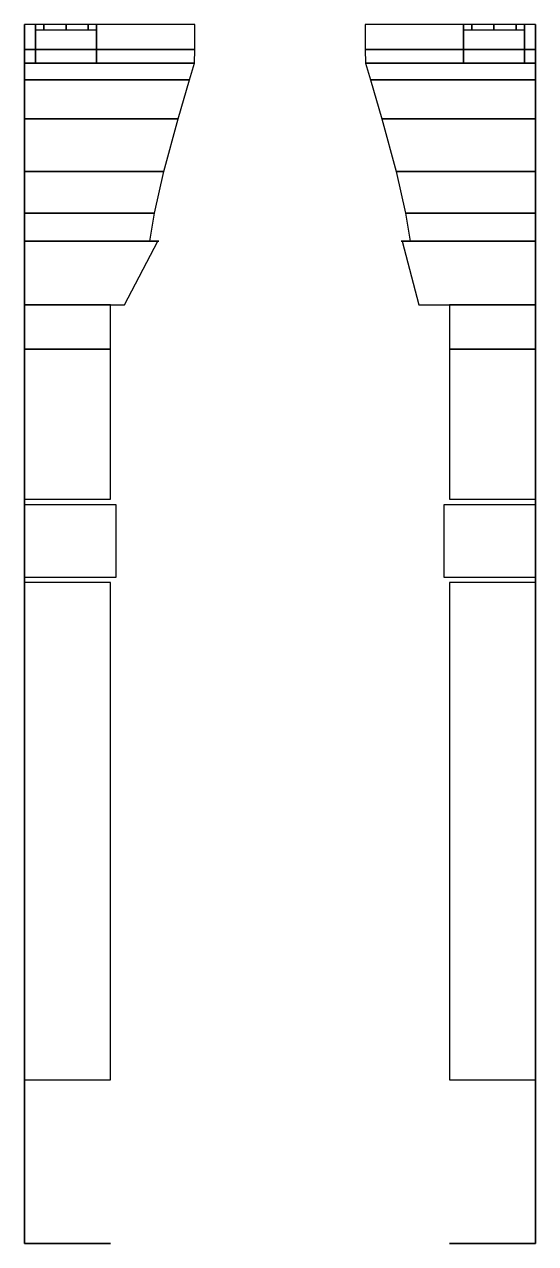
# Model space of a CAD drawing. Extents: x -0.92 to 0.92, y -1.79 to 2.6.
import ezdxf

# ---------------------------------------------------------------- set-up
doc = ezdxf.new("R2010")
doc.units = 0
doc.layers.add('FENDERS', color=6, linetype='CONTINUOUS')

msp = doc.modelspace()

# ---------------------------------------------------------------- linework, layer by layer
at = {"layer": 'FENDERS'}
for points in [[(-0.92, 2.58, 0.88), (-0.92, 2.51, 0.9), (-0.92, 2.51, 0.94), (-0.92, 2.6, 0.92)], [(-0.92, 2.6, 0.92), (-0.92, 2.51, 0.94), (-0.3069, 2.51, 0.94), (-0.3069, 2.6, 0.92)], [(-0.85, 2.6, 1.11), (-0.88, 2.6, 1.03), (-0.88, 2.58, 1.03), (-0.85, 2.58, 1.11)], [(-0.88, 2.6, 1.03), (-0.88, 2.6, 0.92), (-0.88, 2.58, 0.9244), (-0.88, 2.58, 1.03)], [(-0.77, 2.6, 1.14), (-0.85, 2.6, 1.11), (-0.85, 2.58, 1.11), (-0.77, 2.58, 1.14)], [(-0.69, 2.6, 1.11), (-0.77, 2.6, 1.14), (-0.77, 2.58, 1.14), (-0.69, 2.58, 1.11)], [(-0.66, 2.6, 1.03), (-0.69, 2.6, 1.11), (-0.69, 2.58, 1.11), (-0.66, 2.58, 1.03)], [(-0.66, 2.6, 0.92), (-0.66, 2.6, 1.03), (-0.66, 2.58, 1.03), (-0.66, 2.58, 0.9244)], [(0.92, 2.51, 0.94), (0.92, 2.6, 0.92), (0.3069, 2.6, 0.92), (0.3069, 2.51, 0.94)], [(0.69, 2.6, 1.11), (0.66, 2.6, 1.03), (0.66, 2.58, 1.03), (0.69, 2.58, 1.11)], [(0.66, 2.6, 1.03), (0.66, 2.6, 0.92), (0.66, 2.58, 0.9244), (0.66, 2.58, 1.03)], [(0.77, 2.6, 1.14), (0.69, 2.6, 1.11), (0.69, 2.58, 1.11), (0.77, 2.58, 1.14)], [(0.85, 2.6, 1.11), (0.77, 2.6, 1.14), (0.77, 2.58, 1.14), (0.85, 2.58, 1.11)], [(0.88, 2.6, 1.03), (0.85, 2.6, 1.11), (0.85, 2.58, 1.11), (0.88, 2.58, 1.03)], [(0.88, 2.6, 0.92), (0.88, 2.6, 1.03), (0.88, 2.58, 1.03), (0.88, 2.58, 0.9244)], [(0.92, 2.51, 0.9), (0.92, 2.58, 0.88), (0.92, 2.6, 0.92), (0.92, 2.51, 0.94)], [(-0.88, 2.58, 1.015), (-0.88, 2.4863, 0.9447), (-0.88, 2.46, 0.95), (-0.88, 2.58, 1.03)], [(-0.66, 2.4863, 0.9447), (-0.66, 2.58, 1.015), (-0.66, 2.58, 1.03), (-0.66, 2.46, 0.95)], [(0.66, 2.58, 1.015), (0.66, 2.4863, 0.9447), (0.66, 2.46, 0.95), (0.66, 2.58, 1.03)], [(0.88, 2.4863, 0.9447), (0.88, 2.58, 1.015), (0.88, 2.58, 1.03), (0.88, 2.46, 0.95)], [(-0.92, 2.51, 0.9), (-0.92, 2.4, 0.92), (-0.92, 2.4, 0.96), (-0.92, 2.46, 0.95)], [(-0.92, 2.51, 0.9), (-0.92, 2.51, 0.9), (-0.92, 2.46, 0.95), (-0.92, 2.51, 0.94)], [(-0.92, 2.51, 0.94), (-0.92, 2.46, 0.95), (-0.3077, 2.46, 0.95), (-0.3069, 2.51, 0.94)], [(0.92, 2.46, 0.95), (0.92, 2.51, 0.94), (0.3069, 2.51, 0.94), (0.3077, 2.46, 0.95)], [(0.92, 2.4, 0.92), (0.92, 2.51, 0.9), (0.92, 2.46, 0.95), (0.92, 2.4, 0.96)], [(0.92, 2.51, 0.9), (0.92, 2.51, 0.9), (0.92, 2.51, 0.94), (0.92, 2.46, 0.95)], [(-0.92, 2.46, 0.95), (-0.92, 2.4, 0.96), (-0.326, 2.4, 0.96), (-0.3077, 2.46, 0.95)], [(0.92, 2.4, 0.96), (0.92, 2.46, 0.95), (0.3077, 2.46, 0.95), (0.326, 2.4, 0.96)], [(-0.92, 2.4, 0.92), (-0.92, 2.26, 0.92), (-0.92, 2.26, 0.96), (-0.92, 2.4, 0.96)], [(-0.92, 2.4, 0.96), (-0.92, 2.26, 0.96), (-0.3668, 2.26, 0.96), (-0.326, 2.4, 0.96)], [(0.92, 2.26, 0.96), (0.92, 2.4, 0.96), (0.326, 2.4, 0.96), (0.3668, 2.26, 0.96)], [(0.92, 2.26, 0.92), (0.92, 2.4, 0.92), (0.92, 2.4, 0.96), (0.92, 2.26, 0.96)], [(-0.92, 2.26, 0.92), (-0.92, 2.07, 0.86), (-0.92, 2.07, 0.91), (-0.92, 2.26, 0.96)], [(-0.92, 2.26, 0.96), (-0.92, 2.07, 0.91), (-0.4184, 2.07, 0.91), (-0.3668, 2.26, 0.96)], [(0.92, 2.07, 0.91), (0.92, 2.26, 0.96), (0.3668, 2.26, 0.96), (0.4184, 2.07, 0.91)], [(0.92, 2.07, 0.86), (0.92, 2.26, 0.92), (0.92, 2.26, 0.96), (0.92, 2.07, 0.91)], [(-0.92, 2.07, 0.91), (-0.92, 1.92, 0.78), (-0.4521, 1.92, 0.78), (-0.4184, 2.07, 0.91)], [(-0.92, 2.07, 0.86), (-0.92, 1.94, 0.74), (-0.92, 1.92, 0.78), (-0.92, 2.07, 0.91)], [(0.92, 1.92, 0.78), (0.92, 2.07, 0.91), (0.4184, 2.07, 0.91), (0.4521, 1.92, 0.78)], [(0.92, 1.94, 0.74), (0.92, 2.07, 0.86), (0.92, 2.07, 0.91), (0.92, 1.92, 0.78)], [(-0.92, 1.94, 0.74), (-0.92, 1.86, 0.61), (-0.92, 1.82, 0.61), (-0.92, 1.92, 0.78)], [(0.92, 1.86, 0.61), (0.92, 1.94, 0.74), (0.92, 1.92, 0.78), (0.92, 1.82, 0.61)], [(-0.92, 1.92, 0.78), (-0.92, 1.82, 0.61), (-0.4682, 1.82, 0.61), (-0.4521, 1.92, 0.78)], [(0.92, 1.82, 0.61), (0.92, 1.92, 0.78), (0.4521, 1.92, 0.78), (0.4682, 1.82, 0.61)], [(-0.92, 1.86, 0.61), (-0.92, 1.86, 0.35), (-0.92, 1.82, 0.4), (-0.92, 1.82, 0.61)], [(-0.92, 1.86, 0.35), (-0.92, 1.55, 0.35), (-0.92, 1.59, 0.4), (-0.92, 1.82, 0.4)], [(0.92, 1.86, 0.35), (0.92, 1.86, 0.61), (0.92, 1.82, 0.61), (0.92, 1.82, 0.4)], [(0.92, 1.55, 0.35), (0.92, 1.86, 0.35), (0.92, 1.82, 0.4), (0.92, 1.59, 0.4)], [(-0.92, 1.82, 0.61), (-0.92, 1.82, 0.4), (-0.4567, 1.82, 0.46), (-0.4682, 1.82, 0.61)], [(-0.92, 1.82, 0.4), (-0.92, 1.59, 0.4), (-0.56, 1.59, 0.4), (-0.44, 1.82, 0.4)], [(-0.92, 1.82, 0.4), (-0.92, 1.82, 0.4), (-0.4367, 1.82, 0.42), (-0.4567, 1.82, 0.46)], [(-0.92, 1.82, 0.4), (-0.92, 1.82, 0.4), (-0.44, 1.82, 0.4), (-0.4367, 1.82, 0.42)], [(0.92, 1.82, 0.4), (0.92, 1.82, 0.4), (0.4567, 1.82, 0.46), (0.4367, 1.82, 0.42)], [(0.92, 1.82, 0.4), (0.92, 1.82, 0.4), (0.4367, 1.82, 0.42), (0.44, 1.82, 0.4)], [(0.92, 1.59, 0.4), (0.92, 1.82, 0.4), (0.44, 1.82, 0.4), (0.5, 1.59, 0.4)], [(0.92, 1.82, 0.4), (0.92, 1.82, 0.61), (0.4682, 1.82, 0.61), (0.4567, 1.82, 0.46)], [(-0.92, 1.55, 0.35), (-0.92, 1.4, 0.81), (-0.92, 1.43, 0.85), (-0.92, 1.59, 0.4)], [(-0.92, 1.59, 0.4), (-0.92, 1.43, 0.85), (-0.61, 1.43, 0.85), (-0.61, 1.59, 0.4)], [(0.92, 1.43, 0.85), (0.92, 1.59, 0.4), (0.61, 1.59, 0.4), (0.61, 1.43, 0.85)], [(0.92, 1.4, 0.81), (0.92, 1.55, 0.35), (0.92, 1.59, 0.4), (0.92, 1.43, 0.85)], [(-0.92, 1.4, 0.81), (-0.92, -1.79, 0.81), (-0.92, -1.79, 0.85), (-0.92, 1.43, 0.85)], [(-0.92, 1.43, 0.85), (-0.92, 0.89, 0.85), (-0.61, 0.89, 0.85), (-0.61, 1.43, 0.85)], [(0.92, 0.89, 0.85), (0.92, 1.43, 0.85), (0.61, 1.43, 0.85), (0.61, 0.89, 0.85)], [(0.92, -1.79, 0.81), (0.92, 1.4, 0.81), (0.92, 1.43, 0.85), (0.92, -1.79, 0.85)], [(-0.92, 0.87, 0.85), (-0.92, 0.61, 0.85), (-0.59, 0.61, 0.85), (-0.59, 0.87, 0.85)], [(0.92, 0.61, 0.85), (0.92, 0.87, 0.85), (0.59, 0.87, 0.85), (0.59, 0.61, 0.85)], [(-0.92, 0.59, 0.85), (-0.92, -1.2, 0.85), (-0.61, -1.2, 0.85), (-0.61, 0.59, 0.85)], [(0.92, -1.2, 0.85), (0.92, 0.59, 0.85), (0.61, 0.59, 0.85), (0.61, -1.2, 0.85)], [(-0.92, -1.79, 0.85), (-0.92, -1.79, 0.81), (-0.61, -1.79, 0.81), (-0.61, -1.79, 0.85)], [(0.92, -1.79, 0.81), (0.92, -1.79, 0.85), (0.61, -1.79, 0.85), (0.61, -1.79, 0.81)]]:
    msp.add_3dface(points, dxfattribs=at)

doc.saveas('drawing.dxf')
